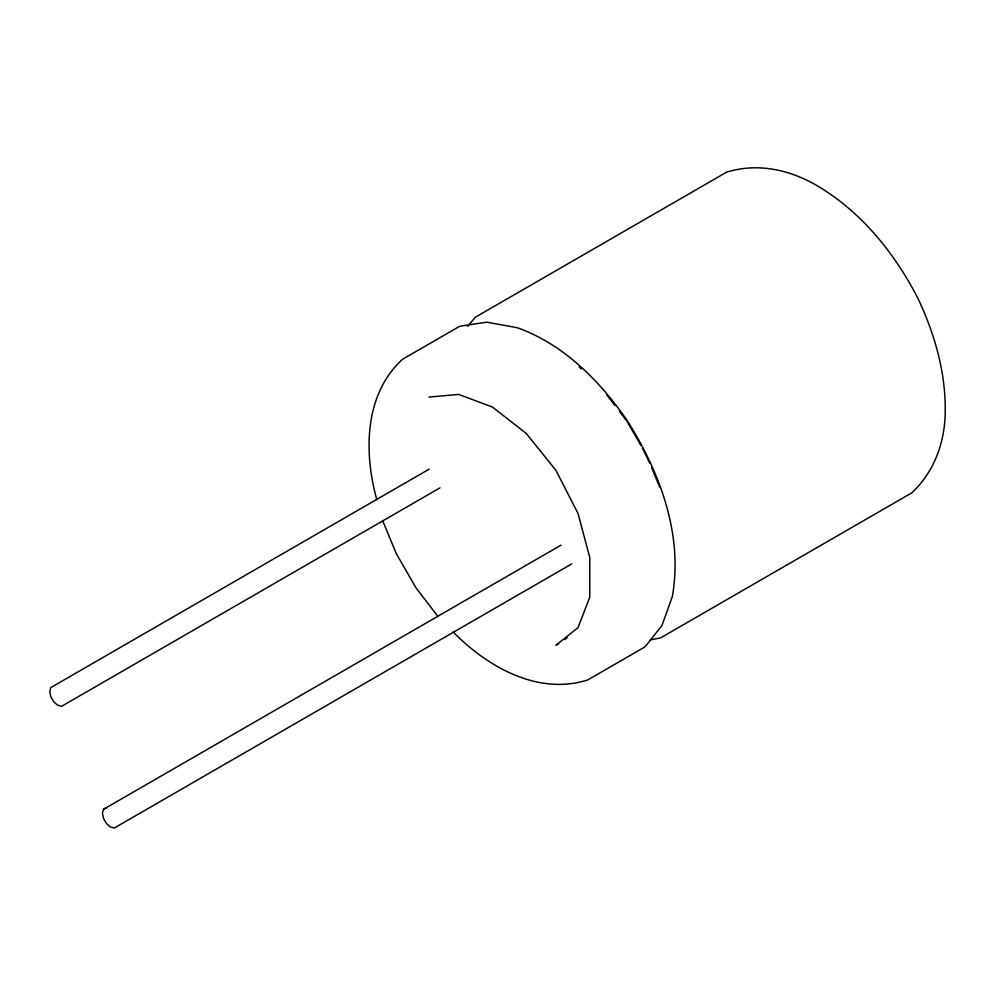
<?xml version="1.0" encoding="UTF-8"?>
<svg xmlns="http://www.w3.org/2000/svg" width="995" height="995" viewBox="0 0 995 995"><rect width="100%" height="100%" fill="white"/><g stroke="black" fill="none" stroke-linecap="round" stroke-linejoin="round"><path stroke-width="1.49" d="M106.403 807.641L103.517 809.308L102.448 813.263L103.517 818.437L106.403 823.45L110.358 826.957L114.313 828.014L571.764 563.904M467.638 326.335L475.361 317.218L726.524 172.21C758.476 162.123 792.132 170.207 820.079 187.47C862.951 213.726 895.114 254.098 917.937 298.388C934.392 333.263 945.387 371.035 945.25 409.84C945.35 440.972 934.803 471.506 911.681 492.923L660.518 637.932L650.232 639.847M564.886 639.586L567.2 637.72M429.206 469.13L50.807 687.595L49.75 691.55L50.807 696.724L53.705 701.736L57.66 705.244L61.603 706.301L440.014 487.836M103.517 809.308L560.969 545.198M558.605 643.715L555.969 645.233L578.033 627.621L589.774 597.162L589.774 557.523L578.033 513.507L555.969 470.424L526.255 433.447L492.45 407.054L458.658 394.418L428.932 397.08M579.09 366.807L581.242 368.909M453.135 631.987C487.289 666.725 537.934 695.803 587.784 679.921L644.113 647.397L646.315 645.245L661.949 625.544L672.334 596.59C683.304 534.377 659.784 471.804 626.763 419.902C599.177 380.314 563.406 344.108 517.064 327.666L486.804 322.181L461.916 325.862L458.956 326.696L402.614 359.22C363.946 394.443 363.809 452.849 376.819 499.788M606.577 394.679L614.91 405.525M619.537 411.557L626.937 421.208M438.086 616.626L416.171 588.082L396.358 553.755L382.59 520.509M627.708 422.539L640.855 445.3M642.397 447.974L649.747 463.085M651.489 467.302L659.635 486.965"/></g></svg>
